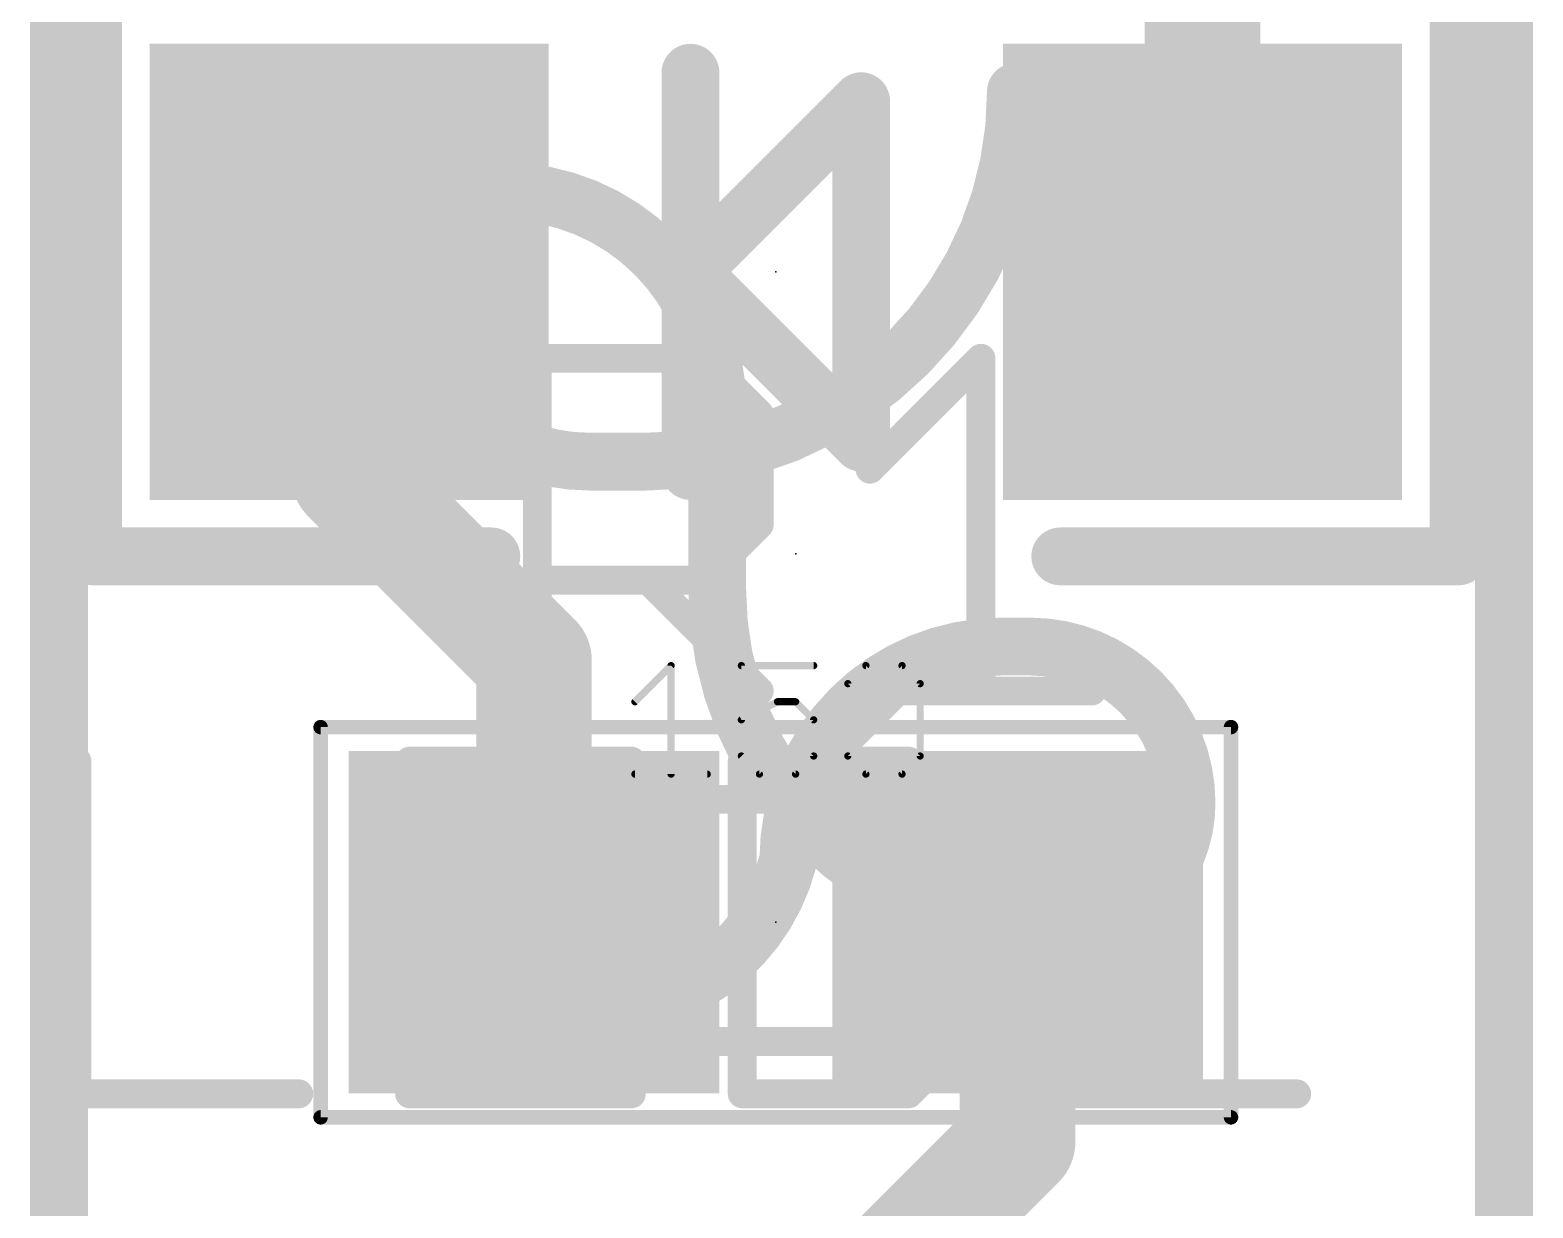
# Model space of a CAD drawing. Extents: x -10 to 102, y -14 to 18.
# Drawn here: x 33.93 to 39.22, y 3.14 to 7.28 of the extents above; entities that cross this region are included whole.
import ezdxf

# ---------------------------------------------------------------- set-up
doc = ezdxf.new("R2010")
doc.units = 0
for name, color, linetype in [('1', 12, 'CONTINUOUS'), ('20', 53, 'CONTINUOUS'), ('21', 41, 'CONTINUOUS'), ('22', 40, 'CONTINUOUS'), ('23', 53, 'CONTINUOUS'), ('24', 53, 'CONTINUOUS'), ('25', 253, 'CONTINUOUS'), ('27', 253, 'CONTINUOUS'), ('29', 40, 'CONTINUOUS'), ('31', 253, 'CONTINUOUS'), ('39', 12, 'CONTINUOUS'), ('51', 53, 'CONTINUOUS')]:
    doc.layers.add(name, color=color, linetype=linetype)

# ---------------------------------------------------------------- blocks, each defined once
blk = doc.blocks.new('RECT')
blk.add_solid([(-0.5, -0.5), (0.5, -0.5), (-0.5, 0.5), (0.5, 0.5)])

msp = doc.modelspace()

# ---------------------------------------------------------------- linework, layer by layer
at = {"layer": '1'}
for points, const_width in [([(38.056, 6.427), (38.056, 8.553)], 0.4064), ([(35.056, 6.427), (35.056, 5.711)], 0.4064), ([(35.056, 5.711), (35.4965, 5.2705)], 0.4064), ([(35.4965, 5.2705), (35.706, 5.061)], 0.4064), ([(35.4965, 5.2705), (35.56, 5.207)], 0.254), ([(35.706, 5.061), (35.706, 4.141)], 0.4064), ([(37.406, 4.141), (37.406, 3.37)], 0.4064), ([(37.406, 3.37), (36.576, 2.54)], 0.4064)]:
    msp.add_lwpolyline(points, dxfattribs=dict(at, const_width=const_width))
for points, const_width in [([(35.1576, 6.427, 1), (34.9544, 6.427)], 0.2032), ([(37.9544, 6.427, 1), (38.1576, 6.427)], 0.2032), ([(35.1278, 5.7828, 1), (34.9842, 5.6392)], 0.2032), ([(34.9544, 5.711, 1), (35.1576, 5.711)], 0.2032), ([(35.5683, 5.3423, 1), (35.4247, 5.1987)], 0.2032), ([(35.4247, 5.1987, 1), (35.5683, 5.3423)], 0.2032), ([(35.5414, 5.3154, 1), (35.4516, 5.2256)], 0.127), ([(35.5151, 5.1621, 1), (35.6049, 5.2519)], 0.127), ([(35.8076, 5.061, 1), (35.6044, 5.061)], 0.2032), ([(35.6342, 4.9892, 1), (35.7778, 5.1328)], 0.2032), ([(37.5076, 4.141, 1), (37.3044, 4.141)], 0.2032), ([(35.6044, 4.141, 1), (35.8076, 4.141)], 0.2032), ([(37.4778, 3.2982, 1), (37.3342, 3.4418)], 0.2032), ([(37.3044, 3.37, 1), (37.5076, 3.37)], 0.2032)]:
    msp.add_lwpolyline(points, format="xyb", dxfattribs=dict(at, const_width=const_width))
at = {"layer": '20', "const_width": 0.2032}
for points in [[(34.036, 1.778), (34.036, 9.652)], [(39.116, 9.652), (39.116, 1.778)]]:
    msp.add_lwpolyline(points, dxfattribs=at)
at = {"layer": '21', "const_width": 0.2032}
for points in [[(34.156, 5.427), (34.156, 7.427)], [(38.956, 5.427), (38.956, 7.427)], [(36.256, 6.427), (36.256, 7.127)], [(36.856, 7.027), (36.256, 6.427)], [(36.856, 5.827), (36.856, 7.027)], [(36.256, 5.727), (36.256, 6.427)], [(36.256, 6.427), (36.856, 5.827)], [(35.556, 5.427), (34.156, 5.427)], [(37.556, 5.427), (38.956, 5.427)]]:
    msp.add_lwpolyline(points, dxfattribs=at)
at = {"layer": '21', "const_width": 0.1016}
for points in [[(36.3068, 7.127, 1), (36.2052, 7.127)], [(36.9068, 7.027, 1), (36.8052, 7.027)], [(36.8919, 6.9911, 1), (36.8201, 7.0629)], [(36.3068, 6.427, 1), (36.2052, 6.427)], [(36.2919, 6.4629, 1), (36.2201, 6.3911)], [(36.2201, 6.4629, 1), (36.2919, 6.3911)], [(36.2052, 6.427, 1), (36.3068, 6.427)], [(36.8052, 5.827, 1), (36.9068, 5.827)], [(36.8201, 5.7911, 1), (36.8919, 5.8629)], [(36.2052, 5.727, 1), (36.3068, 5.727)], [(34.156, 5.4778, 1), (34.156, 5.3762)], [(35.556, 5.3762, 1), (35.556, 5.4778)], [(37.556, 5.4778, 1), (37.556, 5.3762)], [(38.956, 5.3762, 1), (38.956, 5.4778)], [(34.1052, 5.427, 1), (34.2068, 5.427)], [(38.9052, 5.427, 1), (39.0068, 5.427)]]:
    msp.add_lwpolyline(points, format="xyb", dxfattribs=at)
at = {"layer": '22'}
for points, const_width in [([(36.1, 5.76, 0.4142), (37.4, 7.06)], 0.2032), ([(37.4508, 7.06, 1), (37.3492, 7.06)], 0.1016), ([(35.5, 6.71, 0.4142), (35.25, 6.46)], 0.2032), ([(35.5, 6.7608, 1), (35.5, 6.6592)], 0.1016), ([(35.5, 6.6592, 1), (35.5, 6.7608)], 0.1016), ([(36.35, 5.96, 0.4142), (35.6, 6.71)], 0.2032), ([(35.6, 6.7608, 1), (35.6, 6.6592)], 0.1016), ([(35.6, 6.6592, 1), (35.6, 6.7608)], 0.1016), ([(35.3008, 6.46, 1), (35.1992, 6.46)], 0.1016), ([(35.25, 6.41, 0.4142), (35.9, 5.76)], 0.2032), ([(35.3008, 6.41, 1), (35.1992, 6.41)], 0.1016), ([(35.1992, 6.46, 1), (35.3008, 6.46)], 0.1016), ([(35.1992, 6.41, 1), (35.3008, 6.41)], 0.1016), ([(36.4008, 5.96, 1), (36.2992, 5.96)], 0.1016), ([(36.2992, 5.96, 1), (36.4008, 5.96)], 0.1016), ([(35.9, 5.8108, 1), (35.9, 5.7092)], 0.1016), ([(35.9, 5.7092, 1), (35.9, 5.8108)], 0.1016), ([(36.1, 5.8108, 1), (36.1, 5.7092)], 0.1016), ([(36.1, 5.7092, 1), (36.1, 5.8108)], 0.1016), ([(36.35, 5.31, 0.4142), (37.55, 4.11)], 0.2032), ([(36.4008, 5.31, 1), (36.2992, 5.31)], 0.1016), ([(36.2992, 5.31, 1), (36.4008, 5.31)], 0.1016), ([(37.35, 5.11, 0.4142), (36.6, 4.36)], 0.2032), ([(37.35, 5.1608, 1), (37.35, 5.0592)], 0.1016), ([(37.35, 5.0592, 1), (37.35, 5.1608)], 0.1016), ([(38, 4.56, 0.4142), (37.45, 5.11)], 0.2032), ([(37.45, 5.1608, 1), (37.45, 5.0592)], 0.1016), ([(37.45, 5.0592, 1), (37.45, 5.1608)], 0.1016), ([(37.55, 4.11, 0.4142), (38, 4.56)], 0.2032), ([(38.0508, 4.56, 1), (37.9492, 4.56)], 0.1016), ([(37.9492, 4.56, 1), (38.0508, 4.56)], 0.1016), ([(35.75, 3.86, 0.4142), (36.6, 4.36)], 0.2032), ([(36.6492, 4.3473, 1), (36.5508, 4.3727)], 0.1016), ([(36.5492, 4.36, 1), (36.6508, 4.36)], 0.1016), ([(37.55, 4.1608, 1), (37.55, 4.0592)], 0.1016), ([(37.55, 4.0592, 1), (37.55, 4.1608)], 0.1016), ([(35.7627, 3.9092, 1), (35.7373, 3.8108)], 0.1016)]:
    msp.add_lwpolyline(points, format="xyb", dxfattribs=dict(at, const_width=const_width))
at = {"layer": '22', "const_width": 0.2032}
for points in [[(35.5, 6.71), (35.6, 6.71)], [(35.25, 6.41), (35.25, 6.46)], [(36.35, 5.96), (36.35, 5.31)], [(36.1, 5.76), (35.9, 5.76)], [(37.45, 5.11), (37.35, 5.11)]]:
    msp.add_lwpolyline(points, dxfattribs=at)
at = {"layer": '23'}
for p in [(36.556, 6.427), (36.556, 4.141)]:
    msp.add_point(p, dxfattribs=at)
at = {"layer": '24'}
msp.add_point((36.6268, 5.4356), dxfattribs=at)
at = {"layer": '25', "const_width": 0.1016}
for points in [[(35.7178, 4.9538), (35.7178, 6.1232)], [(35.7178, 6.1232), (36.3025, 6.1232)], [(36.3025, 6.1232), (36.4974, 5.9283)], [(36.8872, 5.7334), (37.277, 6.1232)], [(37.277, 6.1232), (37.277, 4.9538)], [(36.4974, 5.9283), (36.4974, 5.5385)], [(36.4974, 5.5385), (36.3025, 5.3436)], [(36.3025, 5.3436), (35.7178, 5.3436)], [(36.1076, 5.3436), (36.4974, 4.9538)], [(36.8872, 4.9538), (37.6668, 4.9538)], [(34.0992, 4.7072), (34.0992, 3.5378)], [(36.0482, 4.7072), (35.2686, 4.7072)], [(35.2686, 4.7072), (35.2686, 3.5378)], [(36.438, 4.7072), (36.438, 3.5378)], [(37.0227, 4.7072), (36.438, 4.7072)], [(37.2176, 4.5123), (37.0227, 4.7072)], [(37.6074, 4.3174), (37.9972, 4.7072)], [(37.9972, 4.7072), (37.9972, 3.5378)], [(37.2176, 3.7327), (37.2176, 4.5123)], [(35.2686, 4.1225), (35.6584, 4.1225)], [(37.0227, 3.5378), (37.2176, 3.7327)], [(34.0992, 3.5378), (34.8788, 3.5378)], [(35.2686, 3.5378), (36.0482, 3.5378)], [(36.438, 3.5378), (37.0227, 3.5378)], [(37.6074, 3.5378), (38.387, 3.5378)]]:
    msp.add_lwpolyline(points, dxfattribs=at)
at = {"layer": '25', "const_width": 0.0508}
for points in [[(35.7432, 6.1232, 1), (35.6924, 6.1232)], [(35.7178, 6.1486, 1), (35.7178, 6.0978)], [(36.3205, 6.1412, 1), (36.2845, 6.1052)], [(36.3025, 6.0978, 1), (36.3025, 6.1486)], [(37.3024, 6.1232, 1), (37.2516, 6.1232)], [(37.295, 6.1052, 1), (37.259, 6.1412)], [(36.5228, 5.9283, 1), (36.472, 5.9283)], [(36.4794, 5.9103, 1), (36.5154, 5.9463)], [(36.8692, 5.7514, 1), (36.9052, 5.7154)], [(36.472, 5.5385, 1), (36.5228, 5.5385)], [(36.5154, 5.5205, 1), (36.4794, 5.5565)], [(35.7178, 5.369, 1), (35.7178, 5.3182)], [(36.1256, 5.3616, 1), (36.0896, 5.3256)], [(36.3025, 5.3182, 1), (36.3025, 5.369)], [(36.2845, 5.3616, 1), (36.3205, 5.3256)], [(35.6924, 4.9538, 1), (35.7432, 4.9538)], [(36.4794, 4.9358, 1), (36.5154, 4.9718)], [(36.8872, 4.9792, 1), (36.8872, 4.9284)], [(37.2516, 4.9538, 1), (37.3024, 4.9538)], [(37.6668, 4.9284, 1), (37.6668, 4.9792)], [(34.1246, 4.7072, 1), (34.0738, 4.7072)], [(35.2686, 4.7326, 1), (35.2686, 4.6818)], [(35.294, 4.7072, 1), (35.2432, 4.7072)], [(36.0482, 4.6818, 1), (36.0482, 4.7326)], [(36.4634, 4.7072, 1), (36.4126, 4.7072)], [(36.438, 4.7326, 1), (36.438, 4.6818)], [(37.0407, 4.7252, 1), (37.0047, 4.6892)], [(37.0227, 4.6818, 1), (37.0227, 4.7326)], [(38.0226, 4.7072, 1), (37.9718, 4.7072)], [(38.0152, 4.6892, 1), (37.9792, 4.7252)], [(37.243, 4.5123, 1), (37.1922, 4.5123)], [(37.1996, 4.4943, 1), (37.2356, 4.5303)], [(37.5894, 4.3354, 1), (37.6254, 4.2994)], [(35.2686, 4.1479, 1), (35.2686, 4.0971)], [(35.6584, 4.0971, 1), (35.6584, 4.1479)], [(37.1922, 3.7327, 1), (37.243, 3.7327)], [(37.2356, 3.7147, 1), (37.1996, 3.7507)], [(34.0992, 3.5632, 1), (34.0992, 3.5124)], [(34.0738, 3.5378, 1), (34.1246, 3.5378)], [(34.8788, 3.5124, 1), (34.8788, 3.5632)], [(35.2686, 3.5632, 1), (35.2686, 3.5124)], [(35.2432, 3.5378, 1), (35.294, 3.5378)], [(36.0482, 3.5124, 1), (36.0482, 3.5632)], [(36.438, 3.5632, 1), (36.438, 3.5124)], [(36.4126, 3.5378, 1), (36.4634, 3.5378)], [(37.0047, 3.5558, 1), (37.0407, 3.5198)], [(37.0227, 3.5124, 1), (37.0227, 3.5632)], [(37.6074, 3.5632, 1), (37.6074, 3.5124)], [(37.9718, 3.5378, 1), (38.0226, 3.5378)], [(38.387, 3.5124, 1), (38.387, 3.5632)]]:
    msp.add_lwpolyline(points, format="xyb", dxfattribs=at)
at = {"layer": '27', "const_width": 0.0254}
for points in [[(36.0607, 4.9159), (36.1878, 5.043)], [(36.1878, 5.043), (36.1878, 4.6617)], [(36.6891, 5.043), (36.4349, 5.043)], [(36.4349, 5.043), (36.4349, 4.8524)], [(36.8091, 4.9795), (36.8727, 5.043)], [(36.8727, 5.043), (36.9998, 5.043)], [(36.9998, 5.043), (37.0633, 4.9795)], [(36.8091, 4.7253), (36.8091, 4.9795)], [(36.8091, 4.7253), (37.0633, 4.9795)], [(37.0633, 4.9795), (37.0633, 4.7253)], [(36.4349, 4.8524), (36.562, 4.9159)], [(36.562, 4.9159), (36.6256, 4.9159)], [(36.6256, 4.9159), (36.6891, 4.8524)], [(36.6891, 4.8524), (36.6891, 4.7253)], [(36.4985, 4.6617), (36.4349, 4.7253)], [(36.6891, 4.7253), (36.6256, 4.6617)], [(36.8727, 4.6617), (36.8091, 4.7253)], [(37.0633, 4.7253), (36.9998, 4.6617)], [(36.0607, 4.6617), (36.3149, 4.6617)], [(36.6256, 4.6617), (36.4985, 4.6617)], [(36.9998, 4.6617), (36.8727, 4.6617)]]:
    msp.add_lwpolyline(points, dxfattribs=at)
at = {"layer": '27', "const_width": 0.0127}
for points in [[(36.1942, 5.043, 1), (36.1815, 5.043)], [(36.1923, 5.0385, 1), (36.1833, 5.0475)], [(36.4349, 5.0494, 1), (36.4349, 5.0367)], [(36.4413, 5.043, 1), (36.4286, 5.043)], [(36.6891, 5.0367, 1), (36.6891, 5.0494)], [(36.8727, 5.0494, 1), (36.8727, 5.0367)], [(36.8772, 5.0385, 1), (36.8682, 5.0475)], [(37.0043, 5.0475, 1), (36.9953, 5.0385)], [(36.9998, 5.0367, 1), (36.9998, 5.0494)], [(36.8046, 4.984, 1), (36.8136, 4.975)], [(36.8155, 4.9795, 1), (36.8028, 4.9795)], [(37.0697, 4.9795, 1), (37.057, 4.9795)], [(37.0678, 4.975, 1), (37.0588, 4.984)], [(37.0588, 4.975, 1), (37.0678, 4.984)], [(36.0562, 4.9204, 1), (36.0652, 4.9114)], [(36.562, 4.9223, 1), (36.562, 4.9096)], [(36.5649, 4.9102, 1), (36.5592, 4.9216)], [(36.6301, 4.9204, 1), (36.6211, 4.9114)], [(36.6256, 4.9096, 1), (36.6256, 4.9223)], [(36.4321, 4.858, 1), (36.4377, 4.8467)], [(36.6955, 4.8524, 1), (36.6828, 4.8524)], [(36.6846, 4.8479, 1), (36.6936, 4.8569)], [(36.4286, 4.8524, 1), (36.4413, 4.8524)], [(36.4394, 4.7297, 1), (36.4304, 4.7208)], [(36.6828, 4.7253, 1), (36.6955, 4.7253)], [(36.6936, 4.7208, 1), (36.6846, 4.7297)], [(36.8136, 4.7297, 1), (36.8046, 4.7208)], [(36.8046, 4.7297, 1), (36.8136, 4.7208)], [(36.8028, 4.7253, 1), (36.8155, 4.7253)], [(37.057, 4.7253, 1), (37.0697, 4.7253)], [(37.0678, 4.7208, 1), (37.0588, 4.7297)], [(36.0607, 4.6681, 1), (36.0607, 4.6554)], [(36.1815, 4.6617, 1), (36.1942, 4.6617)], [(36.3149, 4.6554, 1), (36.3149, 4.6681)], [(36.4985, 4.6681, 1), (36.4985, 4.6554)], [(36.494, 4.6572, 1), (36.5029, 4.6662)], [(36.6211, 4.6662, 1), (36.6301, 4.6572)], [(36.6256, 4.6554, 1), (36.6256, 4.6681)], [(36.8727, 4.6681, 1), (36.8727, 4.6554)], [(36.8682, 4.6572, 1), (36.8772, 4.6662)], [(36.9953, 4.6662, 1), (37.0043, 4.6572)], [(36.9998, 4.6554, 1), (36.9998, 4.6681)]]:
    msp.add_lwpolyline(points, format="xyb", dxfattribs=at)
at = {"layer": '39', "const_width": 0.0508}
for points in [[(34.9558, 4.8268), (38.1562, 4.8268)], [(34.9558, 3.4552), (34.9558, 4.8268)], [(38.1562, 4.8268), (38.1562, 3.4552)], [(38.1562, 3.4552), (34.9558, 3.4552)]]:
    msp.add_lwpolyline(points, dxfattribs=at)
at = {"layer": '39', "const_width": 0.0254}
for points in [[(34.9558, 4.8395, 1), (34.9558, 4.8141)], [(34.9685, 4.8268, 1), (34.9431, 4.8268)], [(38.1689, 4.8268, 1), (38.1435, 4.8268)], [(38.1562, 4.8141, 1), (38.1562, 4.8395)], [(34.9558, 3.4679, 1), (34.9558, 3.4425)], [(34.9431, 3.4552, 1), (34.9685, 3.4552)], [(38.1435, 3.4552, 1), (38.1689, 3.4552)], [(38.1562, 3.4425, 1), (38.1562, 3.4679)]]:
    msp.add_lwpolyline(points, format="xyb", dxfattribs=at)
at = {"layer": '51', "const_width": 0.1016}
for points in [[(36.2, 4.573), (36.912, 4.573)], [(36.2, 3.722), (36.912, 3.722)]]:
    msp.add_lwpolyline(points, dxfattribs=at)
at = {"layer": '51', "const_width": 0.0508}
for points in [[(36.2, 4.5984, 1), (36.2, 4.5476)], [(36.912, 4.5476, 1), (36.912, 4.5984)], [(36.2, 3.7474, 1), (36.2, 3.6966)], [(36.912, 3.6966, 1), (36.912, 3.7474)]]:
    msp.add_lwpolyline(points, format="xyb", dxfattribs=at)

# ---------------------------------------------------------------- block references
at = {"layer": '1', "xscale": 1.2, "yscale": 1.4, "rotation": 180}
for p in [(35.056, 6.427), (38.056, 6.427)]:
    msp.add_blockref('RECT', p, dxfattribs=at)
at = {"layer": '1', "xscale": 1.1}
for p in [(35.706, 4.141), (37.406, 4.141)]:
    msp.add_blockref('RECT', p, dxfattribs=at)
at = {"layer": '29', "xscale": 1.4032, "yscale": 1.6032, "rotation": 180}
for p in [(35.056, 6.427), (38.056, 6.427)]:
    msp.add_blockref('RECT', p, dxfattribs=at)
at = {"layer": '29', "xscale": 1.3032, "yscale": 1.2032}
for p in [(35.706, 4.141), (37.406, 4.141)]:
    msp.add_blockref('RECT', p, dxfattribs=at)
at = {"layer": '31', "xscale": 1.2, "yscale": 1.4, "rotation": 180}
for p in [(35.056, 6.427), (38.056, 6.427)]:
    msp.add_blockref('RECT', p, dxfattribs=at)
at = {"layer": '31', "xscale": 1.1}
for p in [(35.706, 4.141), (37.406, 4.141)]:
    msp.add_blockref('RECT', p, dxfattribs=at)
at = {"layer": '51', "xscale": 0.5001, "yscale": 0.95}
for p in [(35.9678, 4.1461), (37.1363, 4.1461)]:
    msp.add_blockref('RECT', p, dxfattribs=at)

doc.saveas('drawing.dxf')
